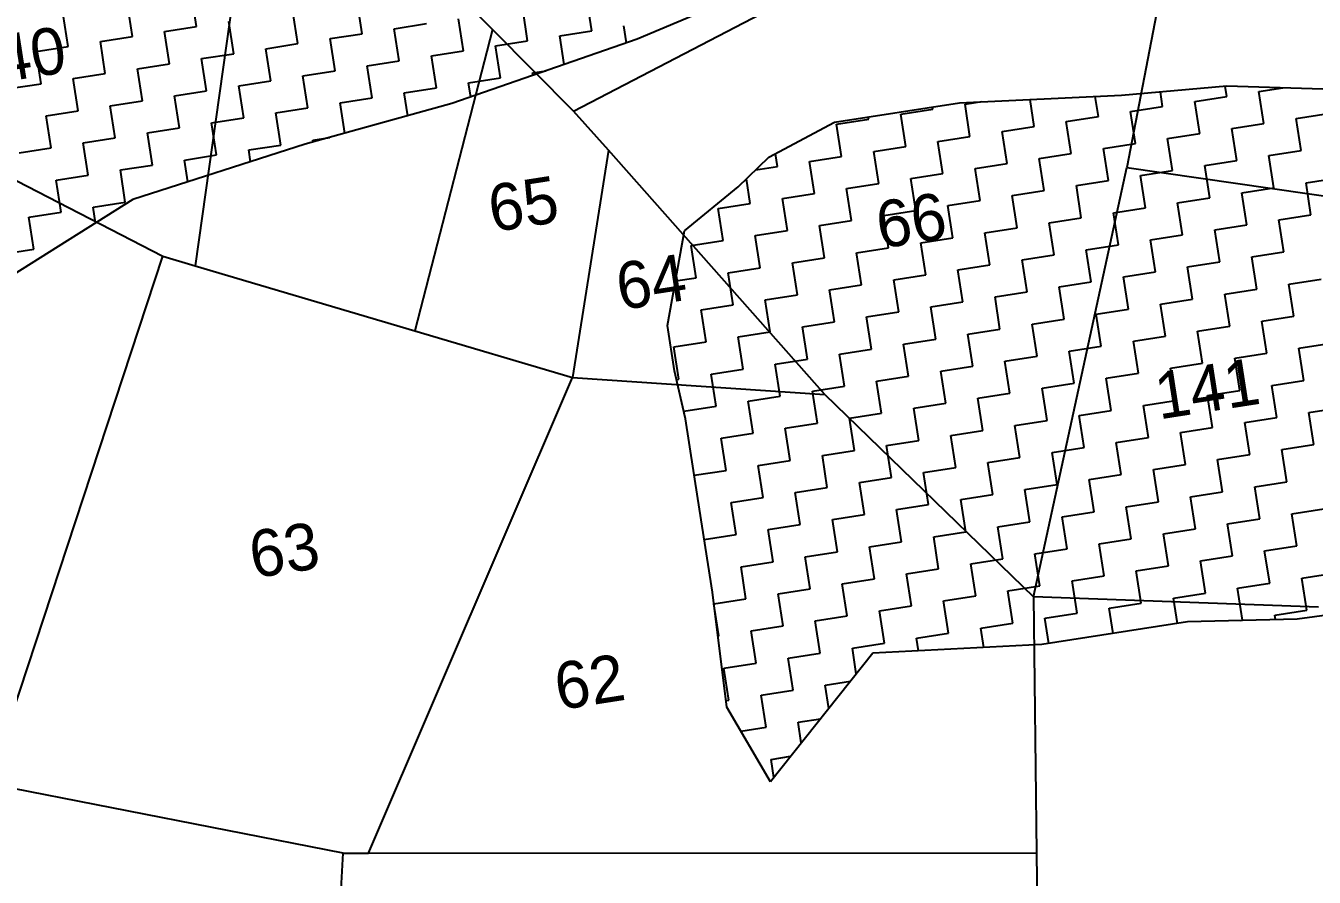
# Model space of a CAD drawing. Header units: metres. Extents: x 288492 to 290465, y 1999120 to 2001541.
# Drawn here: x 289137 to 289333.7, y 1999357.5 to 1999487.5 of the extents above; entities that cross this region are included whole.
import ezdxf
from ezdxf.enums import TextEntityAlignment as Align

# ---------------------------------------------------------------- set-up
doc = ezdxf.new("R2010")
doc.units = ezdxf.units.M
doc.header["$MEASUREMENT"] = 0
for name, color, linetype in [('POLY_HATCH', 12, 'Continuous'), ('POLY_PARCEL', 6, 'Continuous'), ('TEXT_PARCEL', 7, 'Continuous')]:
    doc.layers.add(name, color=color, linetype=linetype)
doc.styles.add('TEXT_MAP', font='KRDEV050.TTF')

# ---------------------------------------------------------------- blocks, each defined once
blk = doc.blocks.new('25')
at = {"layer": 'POLY_HATCH'}
for p, q in [((289255.48, 1999453.14), (289226.06, 1999440.86)), ((289226.06, 1999440.86), (289196.85, 1999430.85)), ((289302.3, 1999431.77), (289318.85, 1999433.16)), ((289318.85, 1999433.16), (289345.81, 1999432.22)), ((289276.77, 1999430.69), (289302.3, 1999431.77)), ((289196.85, 1999430.85), (289173.78, 1999424.56)), ((289257.11, 1999427.71), (289276.77, 1999430.69)), ((289246.76, 1999422.23), (289257.11, 1999427.71)), ((289173.78, 1999424.56), (289146.59, 1999415.97)), ((289241.88, 1999417.58), (289246.76, 1999422.23)), ((289233.42, 1999410.71), (289241.88, 1999417.58)), ((289146.59, 1999415.97), (289127.7, 1999404.17)), ((289230.66, 1999395.78), (289233.42, 1999410.71)), ((289231.74, 1999388.68), (289230.66, 1999395.78)), ((289233.44, 1999381.12), (289231.74, 1999388.68)), ((289235.35, 1999368.57), (289233.44, 1999381.12)), ((289237.58, 1999353.83), (289235.35, 1999368.57)), ((289239.77, 1999335.73), (289237.58, 1999353.83)), ((289357.56, 1999352.9), (289329.63, 1999349.22)), ((289312.37, 1999348.83), (289289.43, 1999345.36)), ((289329.63, 1999349.22), (289312.37, 1999348.83)), ((289262.8, 1999344.11), (289246.59, 1999323.93)), ((289289.43, 1999345.36), (289262.8, 1999344.11)), ((289246.59, 1999323.93), (289239.77, 1999335.73))]:
    blk.add_line(p, q, dxfattribs=at)
at = {"layer": 'POLY_HATCH', "linetype": 'Continuous'}
for p, q in [((289156.75, 1999443.13), (289155.98, 1999448.19)), ((289146.63, 1999441.6), (289145.87, 1999446.66)), ((289172.68, 1999440.38), (289171.92, 1999445.43)), ((289182.8, 1999441.91), (289182.03, 1999446.97)), ((289208.84, 1999440.69), (289208.08, 1999445.75)), ((289218.96, 1999442.22), (289218.19, 1999447.28)), ((289136.52, 1999440.07), (289135.75, 1999445.12)), ((289162.57, 1999438.84), (289161.8, 1999443.9)), ((289187.85, 1999442.68), (289192.91, 1999443.45)), ((289198.73, 1999439.16), (289197.97, 1999444.21)), ((289141.58, 1999440.83), (289146.63, 1999441.6)), ((289151.69, 1999442.37), (289156.75, 1999443.13)), ((289152.46, 1999437.31), (289151.69, 1999442.37)), ((289177.74, 1999441.15), (289182.8, 1999441.91)), ((289188.62, 1999437.62), (289187.85, 1999442.68)), ((289213.9, 1999441.46), (289218.96, 1999442.22)), ((289214.59, 1999436.93), (289213.9, 1999441.46)), ((289224.42, 1999440.3), (289224.01, 1999442.99)), ((289131.46, 1999439.3), (289136.52, 1999440.07)), ((289132.23, 1999434.24), (289131.46, 1999439.3)), ((289142.34, 1999435.78), (289141.58, 1999440.83)), ((289167.63, 1999439.61), (289172.68, 1999440.38)), ((289168.39, 1999434.55), (289167.63, 1999439.61)), ((289178.51, 1999436.09), (289177.74, 1999441.15)), ((289203.79, 1999439.92), (289208.84, 1999440.69)), ((289204.56, 1999434.87), (289203.79, 1999439.92)), ((289147.4, 1999436.54), (289152.46, 1999437.31)), ((289157.51, 1999438.08), (289162.57, 1999438.84)), ((289158.28, 1999433.02), (289157.51, 1999438.08)), ((289183.56, 1999436.86), (289188.62, 1999437.62)), ((289193.68, 1999438.39), (289198.73, 1999439.16)), ((289194.44, 1999433.33), (289193.68, 1999438.39)), ((289137.29, 1999435.01), (289142.34, 1999435.78)), ((289148.17, 1999431.49), (289147.4, 1999436.54)), ((289173.45, 1999435.32), (289178.51, 1999436.09)), ((289174.22, 1999430.27), (289173.45, 1999435.32)), ((289184.33, 1999431.8), (289183.56, 1999436.86)), ((289209.61, 1999435.63), (289211.74, 1999435.96)), ((289209.67, 1999435.25), (289209.61, 1999435.63)), ((289127.18, 1999433.48), (289132.23, 1999434.24)), ((289138.06, 1999429.95), (289137.29, 1999435.01)), ((289163.34, 1999433.79), (289168.39, 1999434.55)), ((289164.1, 1999428.73), (289163.34, 1999433.79)), ((289189.39, 1999432.57), (289194.44, 1999433.33)), ((289199.5, 1999434.1), (289204.56, 1999434.87)), ((289199.84, 1999431.88), (289199.5, 1999434.1)), ((289143.11, 1999430.72), (289148.17, 1999431.49)), ((289153.22, 1999432.25), (289158.28, 1999433.02)), ((289153.99, 1999427.2), (289153.22, 1999432.25)), ((289179.27, 1999431.03), (289184.33, 1999431.8)), ((289189.93, 1999428.96), (289189.39, 1999432.57)), ((289288.53, 1999426.91), (289287.88, 1999431.16)), ((289298.64, 1999428.45), (289298.16, 1999431.59)), ((289308.75, 1999429.98), (289308.4, 1999432.28)), ((289313.81, 1999430.75), (289318.86, 1999431.51)), ((289318.86, 1999431.51), (289318.62, 1999433.14)), ((289323.92, 1999432.28), (289327.71, 1999432.85)), ((289324.69, 1999427.22), (289323.92, 1999432.28)), ((289133, 1999429.19), (289138.06, 1999429.95)), ((289133.77, 1999424.13), (289133, 1999429.19)), ((289143.88, 1999425.66), (289143.11, 1999430.72)), ((289169.16, 1999429.5), (289174.22, 1999430.27)), ((289169.93, 1999424.44), (289169.16, 1999429.5)), ((289180, 1999426.26), (289179.27, 1999431.03)), ((289267.53, 1999428.9), (289272.59, 1999429.67)), ((289272.59, 1999429.67), (289272.53, 1999430.04)), ((289277.65, 1999430.43), (289280.3, 1999430.84)), ((289278.41, 1999425.38), (289277.65, 1999430.43)), ((289303.69, 1999429.21), (289308.75, 1999429.98)), ((289304.46, 1999424.16), (289303.69, 1999429.21)), ((289314.57, 1999425.69), (289313.81, 1999430.75)), ((289148.93, 1999426.43), (289153.99, 1999427.2)), ((289159.05, 1999427.96), (289164.1, 1999428.73)), ((289159.81, 1999422.91), (289159.05, 1999427.96)), ((289257.42, 1999427.37), (289262.48, 1999428.13)), ((289258.19, 1999422.31), (289257.42, 1999427.37)), ((289262.48, 1999428.13), (289262.42, 1999428.51)), ((289268.3, 1999423.84), (289267.53, 1999428.9)), ((289293.58, 1999427.68), (289298.64, 1999428.45)), ((289294.35, 1999422.62), (289293.58, 1999427.68)), ((289319.63, 1999426.46), (289324.69, 1999427.22)), ((289329.74, 1999427.99), (289334.8, 1999428.76)), ((289330.51, 1999422.93), (289329.74, 1999427.99)), ((289138.82, 1999424.9), (289143.88, 1999425.66)), ((289149.7, 1999421.37), (289148.93, 1999426.43)), ((289174.98, 1999425.21), (289177.63, 1999425.61)), ((289175.03, 1999424.9), (289174.98, 1999425.21)), ((289273.36, 1999424.61), (289278.41, 1999425.38)), ((289283.47, 1999426.14), (289288.53, 1999426.91)), ((289284.24, 1999421.09), (289283.47, 1999426.14)), ((289309.52, 1999424.92), (289314.57, 1999425.69)), ((289320.4, 1999421.4), (289319.63, 1999426.46)), ((289128.71, 1999423.36), (289133.77, 1999424.13)), ((289139.59, 1999419.84), (289138.82, 1999424.9)), ((289164.87, 1999423.68), (289169.93, 1999424.44)), ((289165.15, 1999421.83), (289164.87, 1999423.68)), ((289263.24, 1999423.08), (289268.3, 1999423.84)), ((289264.01, 1999418.02), (289263.24, 1999423.08)), ((289274.12, 1999419.55), (289273.36, 1999424.61)), ((289299.41, 1999423.39), (289304.46, 1999424.16)), ((289300.17, 1999418.33), (289299.41, 1999423.39)), ((289310.28, 1999419.87), (289309.52, 1999424.92)), ((289144.65, 1999420.61), (289149.7, 1999421.37)), ((289154.76, 1999422.14), (289159.81, 1999422.91)), ((289155.28, 1999418.71), (289154.76, 1999422.14)), ((289248.07, 1999420.78), (289247.77, 1999422.76)), ((289253.13, 1999421.54), (289258.19, 1999422.31)), ((289253.9, 1999416.49), (289253.13, 1999421.54)), ((289279.18, 1999420.32), (289284.24, 1999421.09)), ((289289.29, 1999421.85), (289294.35, 1999422.62)), ((289290.06, 1999416.8), (289289.29, 1999421.85)), ((289315.34, 1999420.63), (289320.4, 1999421.4)), ((289325.45, 1999422.17), (289330.51, 1999422.93)), ((289326.22, 1999417.11), (289325.45, 1999422.17)), ((289134.53, 1999419.07), (289139.59, 1999419.84)), ((289135.3, 1999414.02), (289134.53, 1999419.07)), ((289145.41, 1999415.55), (289144.65, 1999420.61)), ((289244.7, 1999420.26), (289248.07, 1999420.78)), ((289269.07, 1999418.79), (289274.12, 1999419.55)), ((289279.95, 1999415.26), (289279.18, 1999420.32)), ((289305.23, 1999419.1), (289310.28, 1999419.87)), ((289306, 1999414.04), (289305.23, 1999419.1)), ((289316.11, 1999415.58), (289315.34, 1999420.63)), ((289243.78, 1999414.95), (289243.2, 1999418.83)), ((289258.95, 1999417.25), (289264.01, 1999418.02)), ((289259.72, 1999412.2), (289258.95, 1999417.25)), ((289269.83, 1999413.73), (289269.07, 1999418.79)), ((289295.12, 1999417.57), (289300.17, 1999418.33)), ((289295.88, 1999412.51), (289295.12, 1999417.57)), ((289321.16, 1999416.34), (289326.22, 1999417.11)), ((289331.28, 1999417.88), (289336.33, 1999418.64)), ((289332.04, 1999412.82), (289331.28, 1999417.88)), ((289140.36, 1999414.78), (289145.41, 1999415.55)), ((289238.73, 1999414.19), (289243.78, 1999414.95)), ((289248.84, 1999415.72), (289253.9, 1999416.49)), ((289249.61, 1999410.66), (289248.84, 1999415.72)), ((289274.89, 1999414.5), (289279.95, 1999415.26)), ((289285, 1999416.03), (289290.06, 1999416.8)), ((289285.77, 1999410.98), (289285, 1999416.03)), ((289311.05, 1999414.81), (289316.11, 1999415.58)), ((289321.93, 1999411.29), (289321.16, 1999416.34)), ((289130.24, 1999413.25), (289135.3, 1999414.02)), ((289131.01, 1999408.19), (289130.24, 1999413.25)), ((289140.73, 1999412.31), (289140.36, 1999414.78)), ((289239.5, 1999409.13), (289238.73, 1999414.19)), ((289264.78, 1999412.96), (289269.83, 1999413.73)), ((289265.54, 1999407.91), (289264.78, 1999412.96)), ((289275.66, 1999409.44), (289274.89, 1999414.5)), ((289300.94, 1999413.28), (289306, 1999414.04)), ((289301.71, 1999408.22), (289300.94, 1999413.28)), ((289311.82, 1999409.75), (289311.05, 1999414.81)), ((289254.66, 1999411.43), (289259.72, 1999412.2)), ((289255.43, 1999406.37), (289254.66, 1999411.43)), ((289280.71, 1999410.21), (289285.77, 1999410.98)), ((289290.83, 1999411.74), (289295.88, 1999412.51)), ((289291.59, 1999406.69), (289290.83, 1999411.74)), ((289316.88, 1999410.52), (289321.93, 1999411.29)), ((289326.99, 1999412.05), (289332.04, 1999412.82)), ((289327.75, 1999407), (289326.99, 1999412.05)), ((289234.44, 1999408.36), (289239.5, 1999409.13)), ((289244.55, 1999409.9), (289249.61, 1999410.66)), ((289245.32, 1999404.84), (289244.55, 1999409.9)), ((289270.6, 1999408.67), (289275.66, 1999409.44)), ((289281.48, 1999405.15), (289280.71, 1999410.21)), ((289306.76, 1999408.99), (289311.82, 1999409.75)), ((289307.53, 1999403.93), (289306.76, 1999408.99)), ((289317.64, 1999405.46), (289316.88, 1999410.52)), ((289125.95, 1999407.43), (289131.01, 1999408.19)), ((289235.21, 1999403.31), (289234.44, 1999408.36)), ((289260.49, 1999407.14), (289265.54, 1999407.91)), ((289261.25, 1999402.08), (289260.49, 1999407.14)), ((289271.37, 1999403.62), (289270.6, 1999408.67)), ((289296.65, 1999407.45), (289301.71, 1999408.22)), ((289297.42, 1999402.4), (289296.65, 1999407.45)), ((289322.7, 1999406.23), (289327.75, 1999407)), ((289240.26, 1999404.07), (289245.32, 1999404.84)), ((289250.37, 1999405.61), (289255.43, 1999406.37)), ((289251.14, 1999400.55), (289250.37, 1999405.61)), ((289276.42, 1999404.39), (289281.48, 1999405.15)), ((289286.54, 1999405.92), (289291.59, 1999406.69)), ((289287.3, 1999400.86), (289286.54, 1999405.92)), ((289312.59, 1999404.7), (289317.64, 1999405.46)), ((289323.47, 1999401.17), (289322.7, 1999406.23)), ((289231.96, 1999402.81), (289235.21, 1999403.31)), ((289241.03, 1999399.02), (289240.26, 1999404.07)), ((289266.31, 1999402.85), (289271.37, 1999403.62)), ((289267.08, 1999397.79), (289266.31, 1999402.85)), ((289277.19, 1999399.33), (289276.42, 1999404.39)), ((289302.47, 1999403.16), (289307.53, 1999403.93)), ((289303.24, 1999398.11), (289302.47, 1999403.16)), ((289313.35, 1999399.64), (289312.59, 1999404.7)), ((289256.2, 1999401.32), (289261.25, 1999402.08)), ((289256.97, 1999396.26), (289256.2, 1999401.32)), ((289282.25, 1999400.1), (289287.3, 1999400.86)), ((289292.36, 1999401.63), (289297.42, 1999402.4)), ((289293.13, 1999396.57), (289292.36, 1999401.63)), ((289318.41, 1999400.41), (289323.47, 1999401.17)), ((289328.52, 1999401.94), (289333.58, 1999402.71)), ((289329.29, 1999396.88), (289328.52, 1999401.94)), ((289235.97, 1999398.25), (289241.03, 1999399.02)), ((289246.09, 1999399.78), (289251.14, 1999400.55)), ((289246.85, 1999394.73), (289246.09, 1999399.78)), ((289272.13, 1999398.56), (289277.19, 1999399.33)), ((289283.01, 1999395.04), (289282.25, 1999400.1)), ((289308.3, 1999398.87), (289313.35, 1999399.64)), ((289309.06, 1999393.82), (289308.3, 1999398.87)), ((289319.18, 1999395.35), (289318.41, 1999400.41)), ((289236.74, 1999393.19), (289235.97, 1999398.25)), ((289262.02, 1999397.03), (289267.08, 1999397.79)), ((289262.79, 1999391.97), (289262.02, 1999397.03)), ((289272.9, 1999393.51), (289272.13, 1999398.56)), ((289298.18, 1999397.34), (289303.24, 1999398.11)), ((289298.95, 1999392.28), (289298.18, 1999397.34)), ((289324.23, 1999396.12), (289329.29, 1999396.88)), ((289241.8, 1999393.96), (289246.85, 1999394.73)), ((289251.91, 1999395.49), (289256.97, 1999396.26)), ((289252.68, 1999390.44), (289251.91, 1999395.49)), ((289277.96, 1999394.27), (289283.01, 1999395.04)), ((289288.07, 1999395.81), (289293.13, 1999396.57)), ((289288.84, 1999390.75), (289288.07, 1999395.81)), ((289314.12, 1999394.58), (289319.18, 1999395.35)), ((289325, 1999391.06), (289324.23, 1999396.12)), ((289231.68, 1999392.43), (289236.74, 1999393.19)), ((289242.56, 1999388.9), (289241.8, 1999393.96)), ((289267.84, 1999392.74), (289272.9, 1999393.51)), ((289268.61, 1999387.68), (289267.84, 1999392.74)), ((289278.72, 1999389.22), (289277.96, 1999394.27)), ((289304.01, 1999393.05), (289309.06, 1999393.82)), ((289304.77, 1999387.99), (289304.01, 1999393.05)), ((289314.89, 1999389.53), (289314.12, 1999394.58)), ((289330.06, 1999391.83), (289335.11, 1999392.6)), ((289232.45, 1999387.37), (289231.68, 1999392.43)), ((289257.73, 1999391.2), (289262.79, 1999391.97)), ((289258.5, 1999386.15), (289257.73, 1999391.2)), ((289283.78, 1999389.98), (289288.84, 1999390.75)), ((289293.89, 1999391.52), (289298.95, 1999392.28)), ((289294.66, 1999386.46), (289293.89, 1999391.52)), ((289319.94, 1999390.29), (289325, 1999391.06)), ((289330.82, 1999386.77), (289330.06, 1999391.83)), ((289237.51, 1999388.14), (289242.56, 1999388.9)), ((289247.62, 1999389.67), (289252.68, 1999390.44)), ((289248.39, 1999384.61), (289247.62, 1999389.67)), ((289273.67, 1999388.45), (289278.72, 1999389.22)), ((289284.55, 1999384.93), (289283.78, 1999389.98)), ((289309.83, 1999388.76), (289314.89, 1999389.53)), ((289310.6, 1999383.7), (289309.83, 1999388.76)), ((289320.71, 1999385.24), (289319.94, 1999390.29)), ((289232.05, 1999387.31), (289232.45, 1999387.37)), ((289238.27, 1999383.08), (289237.51, 1999388.14)), ((289263.56, 1999386.92), (289268.61, 1999387.68)), ((289264.32, 1999381.86), (289263.56, 1999386.92)), ((289274.43, 1999383.39), (289273.67, 1999388.45)), ((289299.72, 1999387.23), (289304.77, 1999387.99)), ((289300.48, 1999382.17), (289299.72, 1999387.23)), ((289325.77, 1999386), (289330.82, 1999386.77)), ((289243.33, 1999383.85), (289248.39, 1999384.61)), ((289253.44, 1999385.38), (289258.5, 1999386.15)), ((289254.21, 1999380.32), (289253.44, 1999385.38)), ((289279.49, 1999384.16), (289284.55, 1999384.93)), ((289289.6, 1999385.69), (289294.66, 1999386.46)), ((289290.37, 1999380.64), (289289.6, 1999385.69)), ((289315.65, 1999384.47), (289320.71, 1999385.24)), ((289326.53, 1999380.95), (289325.77, 1999386)), ((289233.22, 1999382.31), (289238.27, 1999383.08)), ((289244.1, 1999378.79), (289243.33, 1999383.85)), ((289269.38, 1999382.63), (289274.43, 1999383.39)), ((289270.15, 1999377.57), (289269.38, 1999382.63)), ((289280.26, 1999379.1), (289279.49, 1999384.16)), ((289305.54, 1999382.94), (289310.6, 1999383.7)), ((289306.31, 1999377.88), (289305.54, 1999382.94)), ((289316.42, 1999379.41), (289315.65, 1999384.47)), ((289331.59, 1999381.72), (289336.65, 1999382.48)), ((289233.31, 1999381.72), (289233.22, 1999382.31)), ((289259.27, 1999381.09), (289264.32, 1999381.86)), ((289260.03, 1999376.04), (289259.27, 1999381.09)), ((289285.31, 1999379.87), (289290.37, 1999380.64)), ((289295.43, 1999381.4), (289300.48, 1999382.17)), ((289296.19, 1999376.35), (289295.43, 1999381.4)), ((289321.48, 1999380.18), (289326.53, 1999380.95)), ((289332.36, 1999376.66), (289331.59, 1999381.72)), ((289239.04, 1999378.02), (289244.1, 1999378.79)), ((289249.15, 1999379.56), (289254.21, 1999380.32)), ((289249.92, 1999374.5), (289249.15, 1999379.56)), ((289275.2, 1999378.34), (289280.26, 1999379.1)), ((289286.08, 1999374.81), (289285.31, 1999379.87)), ((289311.36, 1999378.65), (289316.42, 1999379.41)), ((289312.13, 1999373.59), (289311.36, 1999378.65)), ((289322.24, 1999375.13), (289321.48, 1999380.18)), ((289239.81, 1999372.97), (289239.04, 1999378.02)), ((289265.09, 1999376.8), (289270.15, 1999377.57)), ((289265.86, 1999371.75), (289265.09, 1999376.8)), ((289275.97, 1999373.28), (289275.2, 1999378.34)), ((289301.25, 1999377.11), (289306.31, 1999377.88)), ((289302.02, 1999372.06), (289301.25, 1999377.11)), ((289327.3, 1999375.89), (289332.36, 1999376.66)), ((289244.86, 1999373.73), (289249.92, 1999374.5)), ((289254.98, 1999375.27), (289260.03, 1999376.04)), ((289255.74, 1999370.21), (289254.98, 1999375.27)), ((289281.03, 1999374.05), (289286.08, 1999374.81)), ((289291.14, 1999375.58), (289296.19, 1999376.35)), ((289291.9, 1999370.52), (289291.14, 1999375.58)), ((289317.19, 1999374.36), (289322.24, 1999375.13)), ((289317.95, 1999369.3), (289317.19, 1999374.36)), ((289328.07, 1999370.84), (289327.3, 1999375.89)), ((289234.79, 1999372.21), (289239.81, 1999372.97)), ((289245.63, 1999368.68), (289244.86, 1999373.73)), ((289270.91, 1999372.51), (289275.97, 1999373.28)), ((289271.68, 1999367.46), (289270.91, 1999372.51)), ((289281.79, 1999368.99), (289281.03, 1999374.05)), ((289307.07, 1999372.82), (289312.13, 1999373.59)), ((289307.84, 1999367.77), (289307.07, 1999372.82)), ((289260.8, 1999370.98), (289265.86, 1999371.75)), ((289261.57, 1999365.92), (289260.8, 1999370.98)), ((289286.85, 1999369.76), (289291.9, 1999370.52)), ((289296.96, 1999371.29), (289302.02, 1999372.06)), ((289297.73, 1999366.23), (289296.96, 1999371.29)), ((289323.01, 1999370.07), (289328.07, 1999370.84)), ((289240.57, 1999367.91), (289245.63, 1999368.68)), ((289250.69, 1999369.45), (289255.74, 1999370.21)), ((289251.45, 1999364.39), (289250.69, 1999369.45)), ((289276.74, 1999368.22), (289281.79, 1999368.99)), ((289287.62, 1999364.7), (289286.85, 1999369.76)), ((289312.9, 1999368.54), (289317.95, 1999369.3)), ((289313.66, 1999363.48), (289312.9, 1999368.54)), ((289323.78, 1999365.01), (289323.01, 1999370.07)), ((289241.34, 1999362.86), (289240.57, 1999367.91)), ((289266.62, 1999366.69), (289271.68, 1999367.46)), ((289267.39, 1999361.63), (289266.62, 1999366.69)), ((289277.5, 1999363.17), (289276.74, 1999368.22)), ((289292.67, 1999365.47), (289297.73, 1999366.23)), ((289302.78, 1999367), (289307.84, 1999367.77)), ((289303.55, 1999361.94), (289302.78, 1999367)), ((289328.83, 1999365.78), (289333.89, 1999366.55)), ((289246.4, 1999363.62), (289251.45, 1999364.39)), ((289256.51, 1999365.16), (289261.57, 1999365.92)), ((289257.28, 1999360.1), (289256.51, 1999365.16)), ((289282.56, 1999363.93), (289287.62, 1999364.7)), ((289293.44, 1999360.41), (289292.67, 1999365.47)), ((289318.72, 1999364.25), (289323.78, 1999365.01)), ((289319.49, 1999359.19), (289318.72, 1999364.25)), ((289329.6, 1999360.72), (289328.83, 1999365.78)), ((289236.33, 1999362.09), (289241.34, 1999362.86)), ((289247.16, 1999358.57), (289246.4, 1999363.62)), ((289272.45, 1999362.4), (289277.5, 1999363.17)), ((289273.21, 1999357.34), (289272.45, 1999362.4)), ((289283.33, 1999358.88), (289282.56, 1999363.93)), ((289308.61, 1999362.71), (289313.66, 1999363.48)), ((289309.37, 1999357.66), (289308.61, 1999362.71)), ((289262.33, 1999360.87), (289267.39, 1999361.63)), ((289263.1, 1999355.81), (289262.33, 1999360.87)), ((289288.38, 1999359.64), (289293.44, 1999360.41)), ((289298.5, 1999361.18), (289303.55, 1999361.94)), ((289299.26, 1999356.12), (289298.5, 1999361.18)), ((289324.54, 1999359.96), (289329.6, 1999360.72)), ((289242.11, 1999357.8), (289247.16, 1999358.57)), ((289252.22, 1999359.33), (289257.28, 1999360.1)), ((289252.99, 1999354.28), (289252.22, 1999359.33)), ((289278.27, 1999358.11), (289283.33, 1999358.88)), ((289289.15, 1999354.59), (289288.38, 1999359.64)), ((289314.43, 1999358.42), (289319.49, 1999359.19)), ((289315.2, 1999353.37), (289314.43, 1999358.42)), ((289325.31, 1999354.9), (289324.54, 1999359.96)), ((289242.87, 1999352.74), (289242.11, 1999357.8)), ((289268.16, 1999356.58), (289273.21, 1999357.34)), ((289268.92, 1999351.52), (289268.16, 1999356.58)), ((289279.04, 1999353.05), (289278.27, 1999358.11)), ((289294.21, 1999355.35), (289299.26, 1999356.12)), ((289304.32, 1999356.89), (289309.37, 1999357.66)), ((289305.09, 1999351.83), (289304.32, 1999356.89)), ((289330.37, 1999355.67), (289335.42, 1999356.43)), ((289247.93, 1999353.51), (289252.99, 1999354.28)), ((289258.04, 1999355.04), (289263.1, 1999355.81)), ((289258.81, 1999349.99), (289258.04, 1999355.04)), ((289284.09, 1999353.82), (289289.15, 1999354.59)), ((289294.97, 1999350.3), (289294.21, 1999355.35)), ((289320.25, 1999354.13), (289325.31, 1999354.9)), ((289321.02, 1999349.08), (289320.25, 1999354.13)), ((289331.13, 1999350.61), (289330.37, 1999355.67)), ((289237.82, 1999351.98), (289242.87, 1999352.74)), ((289248.7, 1999348.45), (289247.93, 1999353.51)), ((289273.98, 1999352.29), (289279.04, 1999353.05)), ((289274.75, 1999347.23), (289273.98, 1999352.29)), ((289284.86, 1999348.76), (289284.09, 1999353.82)), ((289310.14, 1999352.6), (289315.2, 1999353.37)), ((289310.75, 1999348.59), (289310.14, 1999352.6)), ((289238.58, 1999346.92), (289237.82, 1999351.98)), ((289263.87, 1999350.75), (289268.92, 1999351.52)), ((289264.63, 1999345.7), (289263.87, 1999350.75)), ((289289.92, 1999349.53), (289294.97, 1999350.3)), ((289300.03, 1999351.07), (289305.09, 1999351.83)), ((289300.64, 1999347.06), (289300.03, 1999351.07)), ((289326.08, 1999349.84), (289331.13, 1999350.61)), ((289243.64, 1999347.69), (289248.7, 1999348.45)), ((289253.75, 1999349.22), (289258.81, 1999349.99)), ((289254.52, 1999344.16), (289253.75, 1999349.22)), ((289279.8, 1999348), (289284.86, 1999348.76)), ((289280.27, 1999344.93), (289279.8, 1999348)), ((289290.52, 1999345.52), (289289.92, 1999349.53)), ((289320.64, 1999349.02), (289321.02, 1999349.08)), ((289326.18, 1999349.14), (289326.08, 1999349.84)), ((289238.42, 1999346.89), (289238.58, 1999346.92)), ((289244.41, 1999342.63), (289243.64, 1999347.69)), ((289269.69, 1999346.46), (289274.75, 1999347.23)), ((289270, 1999344.45), (289269.69, 1999346.46)), ((289249.46, 1999343.4), (289254.52, 1999344.16)), ((289259.58, 1999344.93), (289264.63, 1999345.7)), ((289260.19, 1999340.87), (289259.58, 1999344.93)), ((289239.35, 1999341.86), (289244.41, 1999342.63)), ((289250.23, 1999338.34), (289249.46, 1999343.4)), ((289240.12, 1999336.81), (289239.35, 1999341.86)), ((289245.18, 1999337.57), (289250.23, 1999338.34)), ((289255.29, 1999339.11), (289259.27, 1999339.71)), ((289255.84, 1999335.45), (289255.29, 1999339.11)), ((289239.65, 1999336.73), (289240.12, 1999336.81)), ((289245.94, 1999332.52), (289245.18, 1999337.57)), ((289251, 1999333.28), (289254.53, 1999333.82)), ((289241.97, 1999331.91), (289245.94, 1999332.52)), ((289251.49, 1999330.03), (289251, 1999333.28)), ((289246.71, 1999327.46), (289249.8, 1999327.93)), ((289247.14, 1999324.62), (289246.71, 1999327.46))]:
    blk.add_line(p, q, dxfattribs=at)
at = {"layer": 'POLY_PARCEL'}
for p, q in [((289216.04, 1999429.6), (289314.98, 1999480.62)), ((289314.98, 1999480.62), (289303.06, 1999420.36)), ((289167.07, 1999479.36), (289156.38, 1999405.46)), ((289167.07, 1999479.36), (289203.34, 1999442.51)), ((289083.69, 1999442.28), (289151.26, 1999407)), ((289203.34, 1999442.51), (289190.9, 1999395.12)), ((289203.34, 1999442.51), (289216.04, 1999429.6)), ((289221.49, 1999423.41), (289216.04, 1999429.6)), ((289221.49, 1999423.41), (289215.7, 1999387.69)), ((289255.43, 1999384.83), (289221.49, 1999423.41)), ((289288.1, 1999352.88), (289303.06, 1999420.36)), ((289303.06, 1999420.36), (289338.96, 1999415.05)), ((289123.64, 1999324.09), (289151.26, 1999407)), ((289151.26, 1999407), (289156.38, 1999405.46)), ((289156.38, 1999405.46), (289190.9, 1999395.12)), ((289190.9, 1999395.12), (289215.7, 1999387.69)), ((289183.28, 1999312.95), (289215.7, 1999387.69)), ((289215.7, 1999387.69), (289255.43, 1999384.83)), ((289255.43, 1999384.83), (289288.1, 1999352.88)), ((289332.98, 1999351.08), (289288.1, 1999352.88)), ((289288.1, 1999352.88), (289288.44, 1999312.6)), ((289179.31, 1999312.96), (289123.64, 1999324.09)), ((289176.38, 1999264.35), (289179.31, 1999312.96)), ((289179.31, 1999312.96), (289183.28, 1999312.95)), ((289183.28, 1999312.95), (289288.44, 1999312.6)), ((289288.44, 1999312.6), (289288.85, 1999264.61))]:
    blk.add_line(p, q, dxfattribs=at)
at = {"layer": 'TEXT_PARCEL', "style": 'TEXT_MAP'}
for s, p in [('40', (289130.59, 1999438.89)), ('65', (289208.04, 1999415.05)), ('66', (289269.08, 1999412.21)), ('64', (289228.12, 1999402.69)), ('141', (289315.57, 1999385.58)), ('63', (289170.2, 1999360.73)), ('62', (289218.18, 1999339.79))]:
    blk.add_text(s, height=7.365, rotation=8.6241, dxfattribs=at).set_placement(p, align=Align.MIDDLE)

msp = doc.modelspace()

# ---------------------------------------------------------------- block references
at = {"xscale": 0.9698261639439751, "yscale": 0.9698261639439751, "zscale": 0.9698261639439751, "rotation": 0.222768048152709}
msp.add_blockref('25', (16272.72, 59299.43), dxfattribs=at)

doc.saveas('drawing.dxf')
